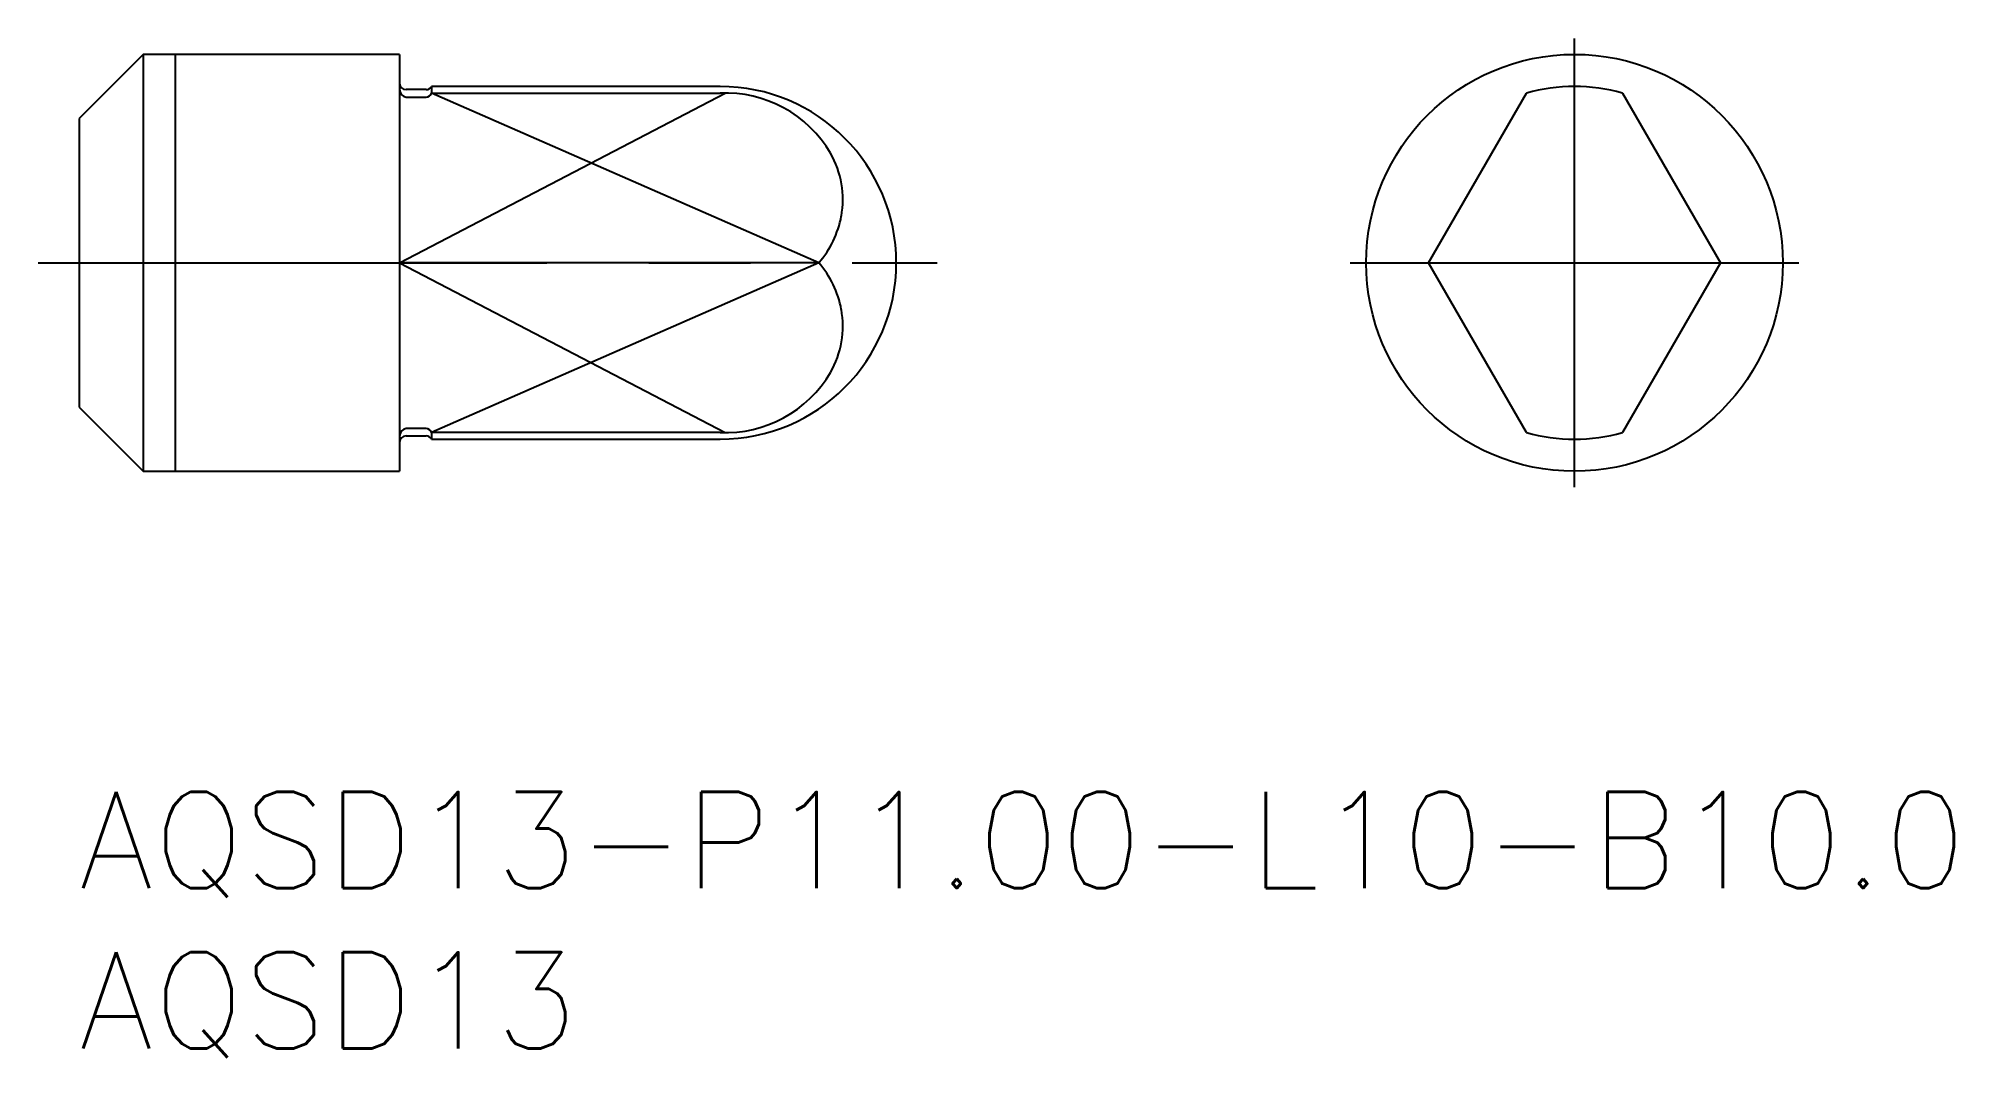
# Model space of a CAD drawing. Extents: x -1.3 to 58.5, y -8.3 to 23.5.
import ezdxf

# ---------------------------------------------------------------- set-up
doc = ezdxf.new("R2010")
doc.units = 0
doc.header["$LTSCALE"] = 0.5
doc.linetypes.add('CENTER', pattern=[50.8, 31.75, -6.35, 6.35, -6.35])
for name, color, linetype in [('MSM_CENTER', 1, 'CENTER'), ('MSM_CONTINUOUS', 7, 'CONTINUOUS'), ('MSM_NARROW', 5, 'CONTINUOUS'), ('MSM_PART_NUMBER', 7, 'CONTINUOUS')]:
    doc.layers.add(name, color=color, linetype=linetype)
doc.styles.get("Standard").update_dxf_attribs({"font": 'txt.shx', "height": 1, "bigfont": 'bigfont.shx'})

# ---------------------------------------------------------------- blocks, each defined once
blk = doc.blocks.new('*U15')
at = {"layer": 'MSM_PART_NUMBER'}
blk.add_text('AQSD13-P11.00-L10-B10.0', height=3, dxfattribs=at).set_placement((0, -3))
blk = doc.blocks.new('*U16')
at = {"layer": 'MSM_PART_NUMBER'}
blk.add_text('AQSD13', height=3, dxfattribs=at).set_placement((0, -8))

msp = doc.modelspace()

# ---------------------------------------------------------------- linework, layer by layer
at = {"layer": 'MSM_CENTER'}
for p, q in [((46.666, 9.5), (46.666, 23.5)), ((-1.275, 16.5), (26.775, 16.5)), ((39.666, 16.5), (53.666, 16.5))]:
    msp.add_line(p, q, dxfattribs=at)
at = {"layer": 'MSM_CONTINUOUS'}
for p, q in [((2, 23), (0, 21)), ((10, 23), (2, 23)), ((2, 23), (2, 10)), ((10, 23), (10, 10)), ((10.827, 21.9), (10.2, 21.9)), ((10.2, 21.666), (10.827, 21.666)), ((20, 22), (11, 22)), ((11, 22), (11, 21.792)), ((11, 21.792), (20, 21.792)), ((42.111, 16.5), (45.166, 21.792)), ((48.166, 21.792), (51.221, 16.5)), ((0, 21), (0, 12)), ((23.082, 16.5), (10, 16.5)), ((45.166, 11.208), (42.111, 16.5)), ((51.221, 16.5), (48.166, 11.208)), ((0, 12), (2, 10)), ((10.827, 11.334), (10.2, 11.334)), ((10.2, 11.1), (10.827, 11.1)), ((11, 11.208), (11, 11)), ((20, 11.208), (11, 11.208)), ((11, 11), (20, 11)), ((2, 10), (10, 10))]:
    msp.add_line(p, q, dxfattribs=at)
msp.add_circle((46.666, 16.5), 6.5, dxfattribs=at)
for centre, radius, start, end in [((10.2, 22.1), 0.2, 180, 270), ((10.243, 21.905), 0.243, 177.78577, 259.83656), ((10.827, 22.1), 0.2, 270, 330), ((10.816, 21.863), 0.197, 273.1166, 338.74614), ((20, 16.5), 5.5, 270, 90), ((20.165, 17.982), 3.813, 30.50169, 92.48227), ((46.666, 16.5), 5.5, 74.17338, 105.82662), ((20.907, 18.473), 2.925, 349.79575, 29.60125), ((20.757, 18.521), 3.081, 318.99868, 349.40244), ((20.757, 14.479), 3.081, 10.59756, 41.00132), ((20.907, 14.527), 2.925, 330.39875, 10.20425), ((20.165, 15.018), 3.813, 267.51773, 329.49831), ((10.245, 11.093), 0.245, 100.60557, 181.77209), ((10.2, 10.9), 0.2, 90, 180), ((10.812, 11.132), 0.203, 22.26916, 85.86811), ((10.827, 10.9), 0.2, 30, 90), ((46.666, 16.5), 5.5, 254.17338, 285.82662)]:
    msp.add_arc(centre, radius, start, end, dxfattribs=at)
at = {"layer": 'MSM_NARROW'}
for p, q in [((3, 23), (3, 10)), ((10, 16.5), (20.165, 21.795)), ((23.082, 16.5), (11, 21.792)), ((10, 16.5), (20.165, 11.205)), ((23.082, 16.5), (11, 11.208))]:
    msp.add_line(p, q, dxfattribs=at)

# ---------------------------------------------------------------- block references
at = {"layer": 'MSM_CONTINUOUS'}
for name in ['*U15', '*U16']:
    msp.add_blockref(name, (0, 0), dxfattribs=at)

doc.saveas('drawing.dxf')
